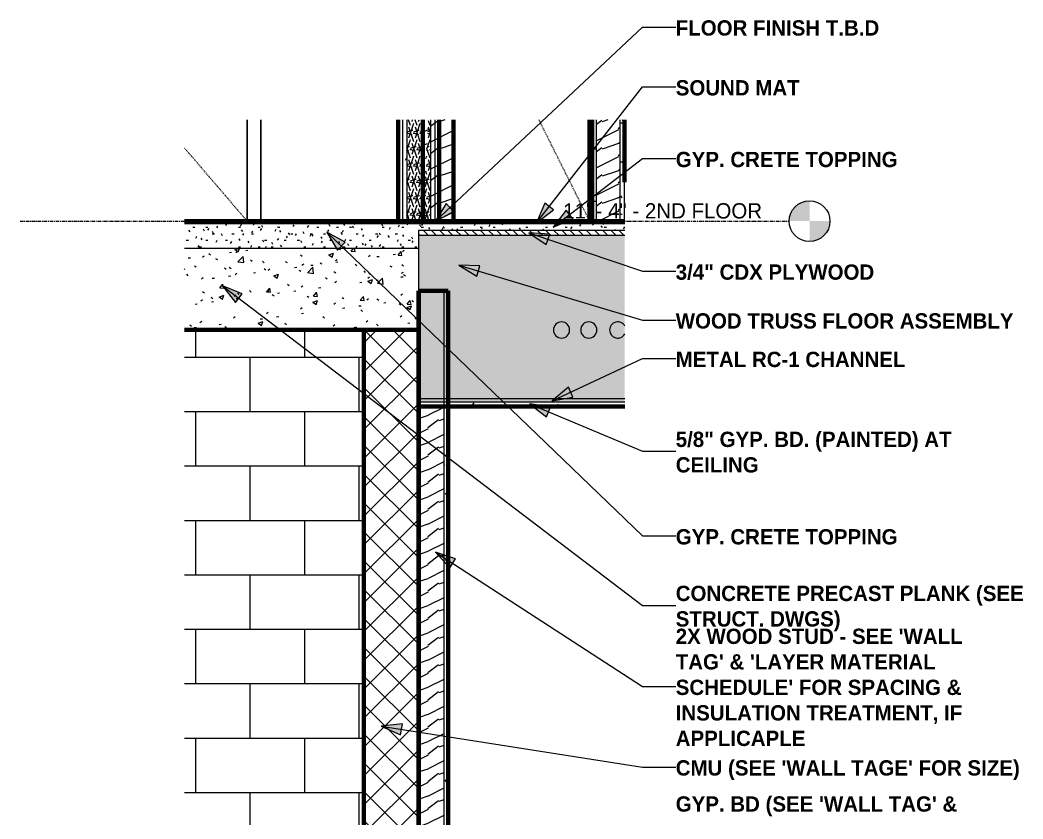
# Model space of a CAD drawing. Header units: inches. Extents: x -3960 to -3070, y -161 to 444.
# Drawn here: x -3722.2 to -3574.8, y 48.1 to 165.6 of the extents above; entities that cross this region are included whole.
import ezdxf

# ---------------------------------------------------------------- set-up
doc = ezdxf.new("R2010")
doc.units = ezdxf.units.IN
doc.header["$MEASUREMENT"] = 0
doc.linetypes.add('Dash 1_16_', pattern=[0.125, 0.0625, -0.0625])
doc.linetypes.add('Grid Line 1_2_', pattern=[0.875, 0.5, -0.125, 0.125, -0.125])
for name, color, linetype, lineweight in [('0-2', 135, 'Continuous', 9), ('0-4', 90, 'Continuous', 5), ('0-5', 250, 'Continuous', 9), ('A-DOOR-5', 250, 'Dash 1_16_', 9), ('A-DOOR-6', 250, 'Continuous', 9), ('A-DOOR-FRAM-1', 250, 'Continuous', 9), ('A-FLOR-1', 8, 'Continuous', 5), ('A-FLOR-2', 31, 'Continuous', 5), ('A-FLOR-3', 251, 'Continuous', 5), ('A-FLOR-7', 192, 'Continuous', 70), ('A-FLOR-LEVL', 51, 'Continuous', 9), ('A-FLOR-LEVL-1', 51, 'Grid Line 1_2_', 9), ('A-FLOR-MCUT', 51, 'Continuous', 18), ('A-FLOR-PATT-1', 8, 'Continuous', 9), ('A-WALL-10', 252, 'Continuous', 18), ('A-WALL-4', 7, 'Continuous', 18), ('A-WALL-9', 90, 'Continuous', 70), ('A-WALL-PATT-1', 135, 'Continuous', 9), ('A-WALL-PATT-3', 250, 'Continuous', 9), ('A-WALL-PATT-4', 253, 'Continuous', 9), ('A-WALL-PATT-5', 45, 'Continuous', 9), ('G-ANNO-TEXT', 231, 'Continuous', 9), ('I-WALL-1', 90, 'Continuous', 70), ('I-WALL-2', 55, 'Continuous', 18), ('P-PIPE-1', 94, 'Continuous', 9), ('P-SANR-FIXT-1', 135, 'Continuous', 9)]:
    doc.layers.add(name, color=color, linetype=linetype, lineweight=lineweight)
doc.styles.add('Century Gothic', font='ufonts.com_century-gothic.ttf', dxfattribs={"height": 2.25})
doc.styles.add('Century Gothic_B', font='GOTHICB.TTF', dxfattribs={"height": 2.25})
pattern_1 = [(0, (-3142.496, 146.633), (7.68, 1.92), [0.317, -5.443, 0.317, -5.443, -30.72]), (0, (-3142.496, 146.633), (7.68, 1.92), [-11.52, 0.317, -11.203, 0.317, -5.443, -13.44]), (0, (-3142.496, 146.633), (7.68, 1.92), [-28.8, 0.317, -3.523, 0.317, -9.283]), (120, (-3139.616, 147.593), (-5.502769, 5.691075), [0.317, -5.443, 0.317, -5.443, -30.72]), (120, (-3139.616, 147.593), (-5.502769, 5.691075), [-11.52, 0.317, -11.203, 0.317, -5.443, -13.44]), (120, (-3139.616, 147.593), (-5.502769, 5.691075), [-28.8, 0.317, -3.523, 0.317, -9.283]), (240, (-3138.656, 151.433), (-2.177231, -7.611075), [0.317, -5.443, 0.317, -5.443, -30.72]), (240, (-3138.656, 151.433), (-2.177231, -7.611075), [-11.52, 0.317, -11.203, 0.317, -5.443, -13.44]), (240, (-3138.656, 151.433), (-2.177231, -7.611075), [-28.8, 0.317, -3.523, 0.317, -9.283])]
pattern_2 = [(216.87, (-3140.897, 150.632), (11.9951857, 7.9964214), [1.999, -17.993]), (206.565, (-3138.498, 149.432), (-3.998093, -3.998086), [4.47, -4.47]), (198.435, (-3138.498, 147.433), (-7.99708, -3.998075), [2.529, -10.115])]
pattern_3 = [(0, (-3601.7938, 146.633), (3.84, 0.96), [0.317, -2.563, 0.317, -2.563, -15.36]), (0, (-3601.7938, 146.633), (3.84, 0.96), [-5.76, 0.317, -5.443, 0.317, -2.563, -6.72]), (0, (-3601.7938, 146.633), (3.84, 0.96), [-14.4, 0.317, -1.603, 0.317, -4.483]), (120, (-3600.3538, 147.113), (-2.751384, 2.845538), [0.317, -2.563, 0.317, -2.563, -15.36]), (120, (-3600.3538, 147.113), (-2.751384, 2.845538), [-5.76, 0.317, -5.443, 0.317, -2.563, -6.72]), (120, (-3600.3538, 147.113), (-2.751384, 2.845538), [-14.4, 0.317, -1.603, 0.317, -4.483]), (240, (-3599.8738, 149.033), (-1.088616, -3.805538), [0.317, -2.563, 0.317, -2.563, -15.36]), (240, (-3599.8738, 149.033), (-1.088616, -3.805538), [-5.76, 0.317, -5.443, 0.317, -2.563, -6.72]), (240, (-3599.8738, 149.033), (-1.088616, -3.805538), [-14.4, 0.317, -1.603, 0.317, -4.483])]

# ---------------------------------------------------------------- blocks, each defined once
blk = doc.blocks.new('Shower Base-3D - 36_ x 36_-1585791-WALL SECTION - NORTH_SOUTH _ PARKING RAMP - LOOKING WEST - Callout 2')
at = {"layer": 'P-SANR-FIXT-1'}
for p, q in [((-3174.06, 141.75), (-3174.04, 141.75)), ((-3174.06, 136), (-3174.06, 141.75)), ((-3174.04, 136), (-3174.06, 136))]:
    blk.add_line(p, q, dxfattribs=at)
blk = doc.blocks.new('Single-Flush - CLOSET-1720159-WALL SECTION - NORTH_SOUTH _ PARKING RAMP - LOOKING WEST - Callout 2')
at = {"layer": 'A-DOOR-5'}
blk.add_line((-3179.19, 136), (-3186.63, 150.88), dxfattribs=at)
blk = doc.blocks.new('CTR - 1st Phase - Unit Layouts_rvt-2-WALL SECTION - NORTH_SOUTH _ PARKING RAMP - LOOKING WEST - Callout 2')
at = {"layer": 'A-WALL-PATT-3'}
h = blk.add_hatch(dxfattribs=at)
h.set_pattern_fill('FP_13', color=256, style=0, pattern_type=2)
h.set_pattern_definition(pattern_1)
h.paths.add_polyline_path([(-3178.19, 136), (-3178.19, 150.88), (-3178.81, 150.88), (-3178.81, 136)], flags=0)
h = blk.add_hatch(dxfattribs=at)
h.set_pattern_fill('FP_13', color=256, style=0, pattern_type=2)
h.set_pattern_definition(pattern_1)
h.paths.add_polyline_path([(-3174.06, 136), (-3174.06, 150.88), (-3174.69, 150.88), (-3174.69, 136)], flags=0)
at = {"layer": 'A-WALL-PATT-4'}
h = blk.add_hatch(dxfattribs=at)
h.set_pattern_fill('FP_16', color=256, style=0, pattern_type=2)
h.set_pattern_definition(pattern_2)
h.paths.add_polyline_path([(-3202.57, 136), (-3199.19, 136), (-3199.19, 150.88), (-3202.57, 150.88)], flags=0)
h.paths.add_polyline_path([(-3203.7, 136), (-3202.86, 150.88), (-3203.7, 150.88)], flags=0)
h.paths.add_polyline_path([(-3178.81, 136), (-3178.81, 150.88), (-3179.19, 150.88), (-3179.19, 136)], flags=0)
h = blk.add_hatch(dxfattribs=at)
h.set_pattern_fill('FP_16', color=256, style=0, pattern_type=2)
h.set_pattern_definition(pattern_2)
h.paths.add_polyline_path([(-3174.69, 136), (-3174.69, 150.88), (-3178.19, 150.88), (-3178.19, 136)], flags=0)
at = {"layer": 'A-WALL-4'}
for p, q in [((-3178.19, 136), (-3178.19, 150.88)), ((-3174.69, 136), (-3174.69, 150.88))]:
    blk.add_line(p, q, dxfattribs=at)
at = {"layer": 'A-WALL-9'}
for p, q in [((-3203.7, 150.88), (-3203.7, 136)), ((-3199.19, 136), (-3199.19, 150.88)), ((-3179.19, 150.88), (-3179.19, 136)), ((-3178.81, 150.88), (-3178.81, 136)), ((-3178.81, 136), (-3178.81, 150.88)), ((-3174.06, 141.75), (-3174.06, 150.88)), ((-3203.7, 136), (-3199.19, 136)), ((-3179.19, 136), (-3178.81, 136)), ((-3178.81, 136), (-3174.06, 136))]:
    blk.add_line(p, q, dxfattribs=at)
at = {"layer": '0-5'}
for name in ['Single-Flush - CLOSET-1720159-WALL SECTION - NORTH_SOUTH _ PARKING RAMP - LOOKING WEST - Callout 2', 'Shower Base-3D - 36_ x 36_-1585791-WALL SECTION - NORTH_SOUTH _ PARKING RAMP - LOOKING WEST - Callout 2']:
    blk.add_blockref(name, (0, 0), dxfattribs=at)
blk = doc.blocks.new('HOLLOW METAL - UNIT DOOR-2058696-WALL SECTION - NORTH_SOUTH _ PARKING RAMP - LOOKING WEST - Callout 2')
at = {"layer": 'A-DOOR-5'}
blk.add_line((-3238.74, 146.75), (-3229.52, 136), dxfattribs=at)
at = {"layer": 'A-DOOR-6'}
blk.add_line((-3229.52, 136), (-3229.52, 150.88), dxfattribs=at)
at = {"layer": 'A-DOOR-FRAM-1'}
for p, q in [((-3229.52, 150.88), (-3229.52, 136)), ((-3227.52, 136), (-3227.52, 150.88))]:
    blk.add_line(p, q, dxfattribs=at)
blk = doc.blocks.new('CTR - 1st Phase - Common Walls_rvt-2-WALL SECTION - NORTH_SOUTH _ PARKING RAMP - LOOKING WEST - Callout 2')
at = {"layer": 'A-WALL-10'}
blk.add_hatch(color=256, dxfattribs=at).paths.add_polyline_path([(-3204.37, 0), (-3204.12, 0), (-3204.12, 108.75), (-3204.37, 108.75), (-3204.37, 72.86)], flags=0)
at = {"layer": 'A-WALL-PATT-3'}
h = blk.add_hatch(dxfattribs=at)
h.set_pattern_fill('FP_13', color=256, style=0, pattern_type=2)
h.set_pattern_definition(pattern_1)
h.paths.add_polyline_path([(-3206.7, 136), (-3206.7, 150.88), (-3207.32, 150.88), (-3207.32, 136)], flags=0)
h = blk.add_hatch(dxfattribs=at)
h.set_pattern_fill('FP_13', color=256, style=0, pattern_type=2)
h.set_pattern_definition(pattern_1)
h.paths.add_polyline_path([(-3206.39, 136), (-3206.07, 136), (-3206.07, 150.88), (-3206.7, 150.88), (-3206.7, 136)], flags=0)
h = blk.add_hatch(dxfattribs=at)
h.set_pattern_fill('FP_13', color=256, style=0, pattern_type=2)
h.set_pattern_definition(pattern_1)
h.paths.add_polyline_path([(-3200, 0), (-3200, 108.75), (-3200.62, 108.75), (-3200.62, 0)], flags=0)
at = {"layer": 'A-WALL-PATT-4'}
h = blk.add_hatch(dxfattribs=at)
h.set_pattern_fill('FP_18', color=256, style=0, pattern_type=2)
h.set_pattern_definition([(161.57, (-3142.376, 146.753), (-0.9603837, -0.0003992), [0, -6.83, 0.758, 0]), (18.43, (-3142.616, 146.753), (-0.9603837, 0.0003992), [0, -6.83, 0.758, 0]), (108.43, (-3142.376, 146.753), (0.4795102, -2.4005264), [2.276, -5.312]), (71.57, (-3142.616, 146.753), (0.4795102, 2.4005264), [2.276, -5.312])])
h.paths.add_polyline_path([(-3203.7, 136), (-3202.57, 136), (-3202.57, 150.88), (-3202.86, 150.88)], flags=0)
h.paths.add_polyline_path([(-3204.37, 136), (-3203.7, 136), (-3203.7, 150.88), (-3206.07, 150.88), (-3206.07, 136)], flags=0)
h = blk.add_hatch(dxfattribs=at)
h.set_pattern_fill('FP_16', color=256, style=0, pattern_type=2)
h.set_pattern_definition(pattern_2)
h.paths.add_polyline_path([(-3204.12, 0), (-3200.62, 0), (-3200.62, 108.75), (-3204.12, 108.75), (-3204.12, 72.86)], flags=0)
at = {"layer": 'A-WALL-4'}
for p, q in [((-3206.7, 150.88), (-3206.7, 136)), ((-3206.07, 150.88), (-3206.07, 136)), ((-3202.57, 150.88), (-3202.57, 136)), ((-3201.95, 150.88), (-3201.95, 136)), ((-3204.12, 125.75), (-3204.12, 0)), ((-3200.62, 125.75), (-3200.62, 0))]:
    blk.add_line(p, q, dxfattribs=at)
at = {"layer": 'A-WALL-9'}
for p, q in [((-3204.37, 125.75), (-3204.37, 0)), ((-3200, 125.75), (-3204.37, 125.75)), ((-3200, 0), (-3200, 125.75)), ((-3204.37, 0), (-3200, 0))]:
    blk.add_line(p, q, dxfattribs=at)
at = {"layer": 'I-WALL-1'}
for p, q in [((-3207.32, 150.88), (-3207.32, 136)), ((-3201.32, 136), (-3201.32, 150.88)), ((-3207.32, 136), (-3201.32, 136))]:
    blk.add_line(p, q, dxfattribs=at)
at = {"layer": 'I-WALL-2'}
blk.add_line((-3227.52, 150.88), (-3227.52, 136), dxfattribs=at)
at = {"layer": 'P-PIPE-1'}
for centre, start, end in [((-3183.32, 120), 0, 180), ((-3179.32, 120), 0, 180), ((-3175.07, 120), 28.5091, 180), ((-3183.32, 120), 180, 0), ((-3179.32, 120), 180, 0), ((-3175.07, 120), 180, 331.4909)]:
    blk.add_arc(centre, 1.19, start, end, dxfattribs=at)
at = {"layer": '0-2'}
blk.add_blockref('HOLLOW METAL - UNIT DOOR-2058696-WALL SECTION - NORTH_SOUTH _ PARKING RAMP - LOOKING WEST - Callout 2', (0, 0), dxfattribs=at)
blk = doc.blocks.new('CTR - 1st Phase -Stairs _ Elevators_rvt-2-WALL SECTION - NORTH_SOUTH _ PARKING RAMP - LOOKING WEST - Callout 2')
at = {"layer": 'A-WALL-PATT-1'}
h = blk.add_hatch(dxfattribs=at)
h.set_pattern_fill('FP_20', color=256, style=0, pattern_type=2)
h.set_pattern_definition([(0, (-3208.374, -164), (0, 8), []), (90, (-3208.374, -164), (-8, 8), [8, -8])])
h.paths.add_polyline_path([(-3204.37, -128), (-3204.37, -126.95), (-3238.74, -121.8), (-3238.74, -128)], flags=0)
h.paths.add_polyline_path([(-3204.37, -114.82), (-3204.37, -16), (-3212.37, -16), (-3212.37, 120), (-3238.74, 120), (-3238.74, -109.66)], flags=0)
at = {"layer": 'A-WALL-PATT-5'}
h = blk.add_hatch(dxfattribs=at)
h.set_pattern_fill('FP_21', color=256, style=0, pattern_type=2)
h.set_pattern_definition([(45, (-3142.496, 146.633), (-2.12132, 2.12132), []), (135, (-3142.496, 146.633), (-2.12132, -2.12132), [])])
h.paths.add_polyline_path([(-3204.37, -4), (-3204.37, 120), (-3212.37, 120), (-3212.37, -4)], flags=0)
at = {"layer": 'A-WALL-9'}
for p, q in [((-3204.37, 120), (-3212.37, 120)), ((-3212.37, 120), (-3212.37, -4)), ((-3204.37, -4), (-3204.37, 120))]:
    blk.add_line(p, q, dxfattribs=at)
blk = doc.blocks.new('Level - Level Head - Circle-50818-WALL SECTION - NORTH_SOUTH _ PARKING RAMP - LOOKING WEST - Callout 2')
at = {"layer": 'A-FLOR-LEVL'}
h = blk.add_hatch(color=256, dxfattribs=at)
edge = h.paths.add_edge_path(flags=0)
edge.add_line((-3146.87, 0), (-3149.87, 0))
edge.add_arc((-3146.87, 0), 3, 90, 180, ccw=False)
edge.add_line((-3146.87, 3), (-3146.87, 0))
h = blk.add_hatch(color=256, dxfattribs=at)
edge = h.paths.add_edge_path(flags=0)
edge.add_line((-3146.87, -3), (-3146.87, 0))
edge.add_line((-3146.87, 0), (-3143.87, 0))
edge.add_arc((-3146.87, 0), 3, 270, 360, ccw=False)
blk.add_circle((-3146.87, 0), 3, dxfattribs=at)

msp = doc.modelspace()

# ---------------------------------------------------------------- hatches: boundary and pattern name
at = {"layer": 'A-FLOR-1'}
for points in [[(-3698.04, 135.62), (-3663.67, 135.62), (-3663.67, 135.87), (-3698.04, 135.87)], [(-3663.67, 135.62), (-3633.34, 135.62), (-3633.34, 135.87), (-3663.67, 135.87)]]:
    msp.add_hatch(color=256, dxfattribs=at).paths.add_polyline_path(points, flags=0)
at = {"layer": 'A-FLOR-2'}
msp.add_hatch(color=256, dxfattribs=at).paths.add_polyline_path([(-3633.34, 109.87), (-3633.34, 133.87), (-3663.67, 133.87), (-3663.67, 109.87)], flags=0)
at = {"layer": 'A-FLOR-3'}
msp.add_hatch(color=256, dxfattribs=at).paths.add_polyline_path([(-3633.34, 109.37), (-3633.34, 109.87), (-3663.67, 109.87), (-3663.67, 109.37)], flags=0)
at = {"layer": 'A-FLOR-PATT-1'}
h = msp.add_hatch(dxfattribs=at)
h.set_pattern_fill('FP_14', color=256, style=0, pattern_type=2)
h.set_pattern_definition(pattern_3)
h.paths.add_polyline_path([(-3663.67, 132), (-3663.67, 135.62), (-3698.04, 135.62), (-3698.04, 132), (-3665.69, 132)], flags=0)
h = msp.add_hatch(dxfattribs=at)
h.set_pattern_fill('FP_14', color=256, style=0, pattern_type=2)
h.set_pattern_definition(pattern_3)
h.paths.add_polyline_path([(-3660.62, 134.62), (-3633.34, 134.62), (-3633.34, 135.62), (-3663.67, 135.62), (-3663.67, 134.62)], flags=0)
h = msp.add_hatch(dxfattribs=at)
h.set_pattern_fill('FP_15', color=256, style=0, pattern_type=2)
h.set_pattern_definition([(0, (-3601.7938, 146.633), (0, 1.2), []), (315, (-3601.7938, 146.633), (1.199253, 0), [1.696, -1.696]), (45, (-3601.7938, 146.633), (1.199253, 0), [1.696, -1.696])])
h.paths.add_polyline_path([(-3660.62, 133.87), (-3633.34, 133.87), (-3633.34, 134.62), (-3663.67, 134.62), (-3663.67, 133.87)], flags=0)
h = msp.add_hatch(dxfattribs=at)
h.set_pattern_fill('FP_19', color=256, style=0, pattern_type=2)
h.set_pattern_definition([(50, (-3601.794, 146.633), (6.886, -0.6021), [0.72, -7.92]), (355, (-3601.794, 146.633), (-1.33176, 7.22055), [0.576, -6.336]), (100.451, (-3601.22, 146.583), (5.55363, 6.6182), [0.612, -6.731]), (46.184, (-3601.794, 148.553), (10.24564, -1.5889), [1.08, -11.88]), (96.636, (-3600.94, 148.421), (8.9724, 9.3515), [0.918, -10.096]), (351.184, (-3601.794, 148.553), (8.9732, 9.3512), [0.864, -9.504]), (21, (-3600.834, 148.073), (5.73073, -3.865), [0.72, -7.92]), (326, (-3600.834, 148.073), (2.3358, 6.9609), [0.576, -6.336]), (71.451, (-3600.357, 147.751), (8.06588, 3.09595), [0.612, -6.731]), (37.5, (-3601.7938, 146.633), (0.116866, 3.19548), [0.317, -5.942, 0.317, -6.115, -6.36]), (37.5, (-3601.7938, 146.633), (0.116866, 3.19548), [-12.691, 0.317, -6.043]), (7.5, (-3601.794, 146.633), (2.52543, 3.78602), [0.317, -3.35, 0.317, -5.798, -2.424]), (7.5, (-3601.794, 146.633), (2.52543, 3.78602), [-9.782, 0.317, -2.107]), (327.5, (-3603.9348, 146.633), (5.12437, -0.216176), [0.317, -2.083, 0.317, -7.171, -9.936]), (327.5, (-3603.9348, 146.633), (5.12437, -0.216176), [-9.888, 0.317, -9.619]), (317.5, (-3604.895, 146.633), (5.59833, 0.9614), [0.317, -2.803, 0.317, -4.656, -7.056]), (317.5, (-3604.895, 146.633), (5.59833, 0.9614), [-8.093, 0.317, -6.739])])
h.paths.add_polyline_path([(-3665.69, 120), (-3663.67, 120), (-3663.67, 132), (-3698.04, 132), (-3698.04, 120)], flags=0)
h = msp.add_hatch(dxfattribs=at)
h.set_pattern_fill('FP_13', color=256, style=0, pattern_type=2)
h.set_pattern_definition([(0, (-3601.7938, 146.633), (7.68, 1.92), [0.317, -5.443, 0.317, -5.443, -30.72]), (0, (-3601.7938, 146.633), (7.68, 1.92), [-11.52, 0.317, -11.203, 0.317, -5.443, -13.44]), (0, (-3601.7938, 146.633), (7.68, 1.92), [-28.8, 0.317, -3.523, 0.317, -9.283]), (120, (-3598.9138, 147.593), (-5.50277, 5.691075), [0.317, -5.443, 0.317, -5.443, -30.72]), (120, (-3598.9138, 147.593), (-5.50277, 5.691075), [-11.52, 0.317, -11.203, 0.317, -5.443, -13.44]), (120, (-3598.9138, 147.593), (-5.50277, 5.691075), [-28.8, 0.317, -3.523, 0.317, -9.283]), (240, (-3597.9538, 151.433), (-2.17723, -7.611075), [0.317, -5.443, 0.317, -5.443, -30.72]), (240, (-3597.9538, 151.433), (-2.17723, -7.611075), [-11.52, 0.317, -11.203, 0.317, -5.443, -13.44]), (240, (-3597.9538, 151.433), (-2.17723, -7.611075), [-28.8, 0.317, -3.523, 0.317, -9.283])])
h.paths.add_polyline_path([(-3633.34, 108.75), (-3633.34, 109.37), (-3663.67, 109.37), (-3663.67, 108.75)], flags=0)
at = {"layer": 'G-ANNO-TEXT'}
for points in [[(-3661.21, 135.94), (-3658.48, 137.41), (-3659.58, 138.58)], [(-3646.28, 135.77), (-3643.8, 137.64), (-3645.07, 138.63)], [(-3643.83, 135.13), (-3640.96, 136.32), (-3641.94, 137.6)], [(-3677.14, 134.39), (-3675.53, 131.73), (-3674.42, 132.89)], [(-3647.45, 134.27), (-3644.86, 132.55), (-3644.35, 134.07)], [(-3657.73, 129.54), (-3655.08, 127.91), (-3654.62, 129.45)], [(-3692.44, 126.5), (-3690.54, 124.04), (-3689.56, 125.32)], [(-3644, 109.6), (-3640.94, 110.14), (-3641.62, 111.6)], [(-3647.31, 109.12), (-3644.85, 107.22), (-3644.23, 108.7)], [(-3661.14, 87.33), (-3659.06, 85.02), (-3658.19, 86.37)], [(-3669.11, 61.75), (-3666.27, 60.49), (-3666.02, 62.08)]]:
    msp.add_hatch(color=256, dxfattribs=at).paths.add_polyline_path(points, flags=0)

# ---------------------------------------------------------------- linework, layer by layer
at = {"layer": 'A-FLOR-7'}
for p, q in [((-3633.36, 136), (-3698.04, 136)), ((-3698.04, 120), (-3663.67, 120)), ((-3663.67, 120), (-3663.67, 108.75)), ((-3663.67, 108.75), (-3633.34, 108.75))]:
    msp.add_line(p, q, dxfattribs=at)
at = {"layer": 'A-FLOR-LEVL-1'}
msp.add_line((-3722.21, 136), (-3609.16, 136), dxfattribs=at)
at = {"layer": 'A-FLOR-MCUT'}
for p, q in [((-3633.34, 135.87), (-3698.04, 135.87)), ((-3633.34, 135.62), (-3698.04, 135.62)), ((-3633.34, 134.62), (-3663.67, 134.62)), ((-3663.67, 134.62), (-3663.67, 120)), ((-3633.34, 133.87), (-3663.67, 133.87)), ((-3663.67, 132), (-3698.04, 132)), ((-3633.34, 109.87), (-3663.67, 109.87)), ((-3633.34, 109.37), (-3663.67, 109.37))]:
    msp.add_line(p, q, dxfattribs=at)
at = {"layer": 'G-ANNO-TEXT'}
for p, q in [((-3661.21, 135.94), (-3630.72, 164.53)), ((-3630.72, 164.53), (-3625.84, 164.53)), ((-3646.28, 135.77), (-3630.72, 155.73)), ((-3630.72, 155.73), (-3625.84, 155.73)), ((-3643.83, 135.13), (-3630.72, 145.19)), ((-3630.72, 145.19), (-3625.84, 145.19)), ((-3659.58, 138.58), (-3661.21, 135.94)), ((-3658.48, 137.41), (-3659.58, 138.58)), ((-3645.07, 138.63), (-3646.28, 135.77)), ((-3643.8, 137.64), (-3645.07, 138.63)), ((-3661.21, 135.94), (-3658.48, 137.41)), ((-3646.28, 135.77), (-3643.8, 137.64)), ((-3641.94, 137.6), (-3643.83, 135.13)), ((-3640.96, 136.32), (-3641.94, 137.6)), ((-3643.83, 135.13), (-3640.96, 136.32)), ((-3677.14, 134.39), (-3675.53, 131.73)), ((-3674.42, 132.89), (-3677.14, 134.39)), ((-3677.14, 134.39), (-3630.72, 89.72)), ((-3647.45, 134.27), (-3644.86, 132.55)), ((-3644.35, 134.07), (-3647.45, 134.27)), ((-3647.45, 134.27), (-3630.72, 128.64)), ((-3675.53, 131.73), (-3674.42, 132.89)), ((-3644.86, 132.55), (-3644.35, 134.07)), ((-3657.73, 129.54), (-3655.08, 127.91)), ((-3654.62, 129.45), (-3657.73, 129.54)), ((-3657.73, 129.54), (-3630.72, 121.46)), ((-3655.08, 127.91), (-3654.62, 129.45)), ((-3630.72, 128.64), (-3625.84, 128.64)), ((-3692.44, 126.5), (-3690.54, 124.04)), ((-3689.56, 125.32), (-3692.44, 126.5)), ((-3692.44, 126.5), (-3630.72, 79.52)), ((-3690.54, 124.04), (-3689.56, 125.32)), ((-3630.72, 121.46), (-3625.84, 121.46)), ((-3644, 109.6), (-3630.72, 115.8)), ((-3630.72, 115.8), (-3625.84, 115.8)), ((-3641.62, 111.6), (-3644, 109.6)), ((-3640.94, 110.14), (-3641.62, 111.6)), ((-3647.31, 109.12), (-3644.85, 107.22)), ((-3644.23, 108.7), (-3647.31, 109.12)), ((-3647.31, 109.12), (-3630.72, 102.17)), ((-3644, 109.6), (-3640.94, 110.14)), ((-3644.85, 107.22), (-3644.23, 108.7)), ((-3630.72, 102.17), (-3625.84, 102.17)), ((-3630.72, 89.72), (-3625.84, 89.72)), ((-3661.14, 87.33), (-3659.06, 85.02)), ((-3658.19, 86.37), (-3661.14, 87.33)), ((-3661.14, 87.33), (-3630.72, 67.59)), ((-3659.06, 85.02), (-3658.19, 86.37)), ((-3630.72, 79.52), (-3625.84, 79.52)), ((-3630.72, 67.59), (-3625.84, 67.59)), ((-3666.02, 62.08), (-3669.11, 61.75)), ((-3666.27, 60.49), (-3666.02, 62.08)), ((-3669.11, 61.75), (-3666.27, 60.49)), ((-3669.11, 61.75), (-3630.72, 55.75)), ((-3630.72, 55.75), (-3625.84, 55.75))]:
    msp.add_line(p, q, dxfattribs=at)

# ---------------------------------------------------------------- block references
at = {"layer": '0-4'}
for name in ['CTR - 1st Phase - Common Walls_rvt-2-WALL SECTION - NORTH_SOUTH _ PARKING RAMP - LOOKING WEST - Callout 2', 'CTR - 1st Phase - Unit Layouts_rvt-2-WALL SECTION - NORTH_SOUTH _ PARKING RAMP - LOOKING WEST - Callout 2', 'CTR - 1st Phase -Stairs _ Elevators_rvt-2-WALL SECTION - NORTH_SOUTH _ PARKING RAMP - LOOKING WEST - Callout 2']:
    msp.add_blockref(name, (-459.3, 0), dxfattribs=at)
at = {"layer": 'A-FLOR-LEVL'}
msp.add_blockref('Level - Level Head - Circle-50818-WALL SECTION - NORTH_SOUTH _ PARKING RAMP - LOOKING WEST - Callout 2', (-459.3, 136), dxfattribs=at)

# ---------------------------------------------------------------- texts
at = {"layer": 'A-FLOR-LEVL', "insert": (-3642.38, 138.64), "char_height": 2.25, "width": 36.8145, "attachment_point": 1, "style": 'Century Gothic'}
msp.add_mtext('11\' - 4" - 2ND FLOOR', dxfattribs=at)
at = {"layer": 'G-ANNO-TEXT', "char_height": 2.25, "attachment_point": 1, "style": 'Century Gothic_B'}
for s, insert, width in [('FLOOR FINISH T.B.D', (-3625.84, 165.53), 34.6177), ('SOUND MAT', (-3625.84, 156.73), 22.422), ('GYP. CRETE TOPPING', (-3625.84, 146.19), 38.481), ('3/4" CDX PLYWOOD', (-3625.84, 129.64), 37.0417), ('WOOD TRUSS FLOOR ASSEMBLY', (-3625.84, 122.46), 57.4942), ('METAL RC-1 CHANNEL', (-3625.84, 116.8), 40.905), ('5/8" GYP. BD. (PAINTED) AT', (-3625.84, 105.05), 49.4647), ('CEILING', (-3625.84, 101.3), 14.9985), ('GYP. CRETE TOPPING', (-3625.84, 90.72), 38.481), ('CONCRETE PRECAST PLANK (SEE', (-3625.84, 82.4), 59.0092), ('STRUCT. DWGS)', (-3625.84, 78.65), 28.1032), ("2X WOOD STUD - SEE 'WALL", (-3625.84, 76.09), 49.995), ("TAG' & 'LAYER MATERIAL", (-3625.84, 72.34), 44.3895), ("SCHEDULE' FOR SPACING &", (-3625.84, 68.59), 50.0707), ('INSULATION TREATMENT, IF', (-3625.84, 64.84), 48.2527), ('APPLICAPLE', (-3625.84, 61.09), 21.816), ("CMU (SEE 'WALL TAGE' FOR SIZE)", (-3625.84, 56.75), 58.9335), ("GYP. BD (SEE 'WALL TAG' &", (-3625.84, 51.44), 48.5557)]:
    msp.add_mtext(s, dxfattribs=dict(at, insert=insert, width=width))

doc.saveas('drawing.dxf')
